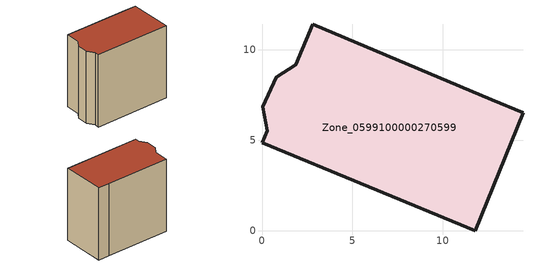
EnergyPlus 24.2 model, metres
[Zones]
Zone_0599100000270599
 floor ground (C_G): 14.42,6.53 11.78,0 0,4.86 0.3,5.54 0.04,6.86 0.79,8.49 1.86,9.17 2.81,11.42 12.69,7.24 z0
 wall outside (C_F): 12.69,7.24 2.81,11.42 1.86,9.17 0.79,8.49 0.04,6.86 0.3,5.54 0,4.86 11.78,0 14.42,6.53 12.69,7.24 z0:12.23
 roof outside (C_R): 11.78,0 14.42,6.53 12.69,7.24 2.81,11.42 1.86,9.17 0.79,8.49 0.04,6.86 0.3,5.54 0,4.86 z12.23
[BUILDING]
Pand.0599100000270599: North Axis=0; Terrain=City; Loads Convergence Tolerance Value=0.04; Temperature Convergence Tolerance Value=0.4; Solar Distribution=FullExterior; Maximum Number of Warmup Days=25; Minimum Number of Warmup Days=1
[Site:Location]
Rotterdam.The.Hague.AP_ZH_NLD Design_Conditions: Latitude=51.96; Longitude=4.45; Time Zone=1; Elevation=-4.5
[SITE:GROUNDTEMPERATURE:BUILDINGSURFACE]
18, 18, 18, 18, 18, 18, 18, 18, 18, 18, 18, 18
[MATERIAL] Thermal Absorptance=0.9; Solar Absorptance=0.7; Visible Absorptance=0.7
Name | Roughness | Thickness | Conductivity | Density | Specific Heat
G.TI.1946 | MediumSmooth | 0.15 | 1 | 540 | 1210
F.TI.1946 | Rough | 0.3 | 0.857143 | 1920 | 840
R.TI.1946 | MediumRough | 0.2 | 0.1 | 1500 | 1000
[CONSTRUCTION]
C_G: G.TI.1946
C_F: F.TI.1946
C_R: R.TI.1946
[ZONE]
Zone_0599100000270599: Type=1; Multiplier=1; Ceiling Height=Autocalculate; Volume=Autocalculate; Floor Area=autocalculate; Part of Total Floor Area=Yes
[ZONEINFILTRATION:DESIGNFLOWRATE]
Infil_Zone_0599100000270599: Zone or ZoneList or Space or SpaceList=Zone_0599100000270599; Schedule=AlwaysOn; Design Flow Rate Calculation Method=Flow/Area; Flow Rate per Floor Area=0.003; Constant Term Coefficient=1; Temperature Term Coefficient=0; Velocity Term Coefficient=0; Velocity Squared Term Coefficient=0
[HVACTEMPLATE:ZONE:IDEALLOADSAIRSYSTEM]
Zone_0599100000270599: Maximum Heating Supply Air Temperature=50; Minimum Cooling Supply Air Temperature=13; Maximum Heating Supply Air Humidity Ratio=0.0156; Minimum Cooling Supply Air Humidity Ratio=0.0077; Heating Limit=NoLimit; Cooling Limit=NoLimit; Dehumidification Control Type=ConstantSensibleHeatRatio; Cooling Sensible Heat Ratio=0.7; Dehumidification Setpoint=60; Humidification Control Type=None; Humidification Setpoint=30; Outdoor Air Method=None; Outdoor Air Flow Rate per Person=0.00944; Outdoor Air Flow Rate per Zone Floor Area=0; Outdoor Air Flow Rate per Zone=0; Demand Controlled Ventilation Type=None; Outdoor Air Economizer Type=NoEconomizer; Heat Recovery Type=None; Sensible Heat Recovery Effectiveness=0.7; Latent Heat Recovery Effectiveness=0.65
[ZONECONTROL:THERMOSTAT]
ThermostatControl_Zone_0599100000270599: Zone or ZoneList=Zone_0599100000270599; Control Type Schedule=DualSetpointControlType; Control 1=Thermostat_Zone_0599100000270599; Temperature Difference Between Cutout And Setpoint=0
[THERMOSTATSETPOINT:DUALSETPOINT]
Thermostat_Zone_0599100000270599: Heating Setpoint Temperature Schedule=HeatingSetpoint_Zone_0599100000270599; Cooling Setpoint Temperature Schedule=CoolingSetpoint_Zone_0599100000270599
[SCHEDULE:COMPACT]
HeatingSetpoint_Zone_0599100000270599: Through: 12/31, For: AllDays, Until: 24:00, 21
CoolingSetpoint_Zone_0599100000270599: Through: 12/31, For: AllDays, Until: 24:00, 24
DualSetpointControlType: Through: 12/31, For: AllDays, Until: 24:00, 4
AlwaysOn: Through: 12/31, For: AllDays, Until: 24:00, 1
